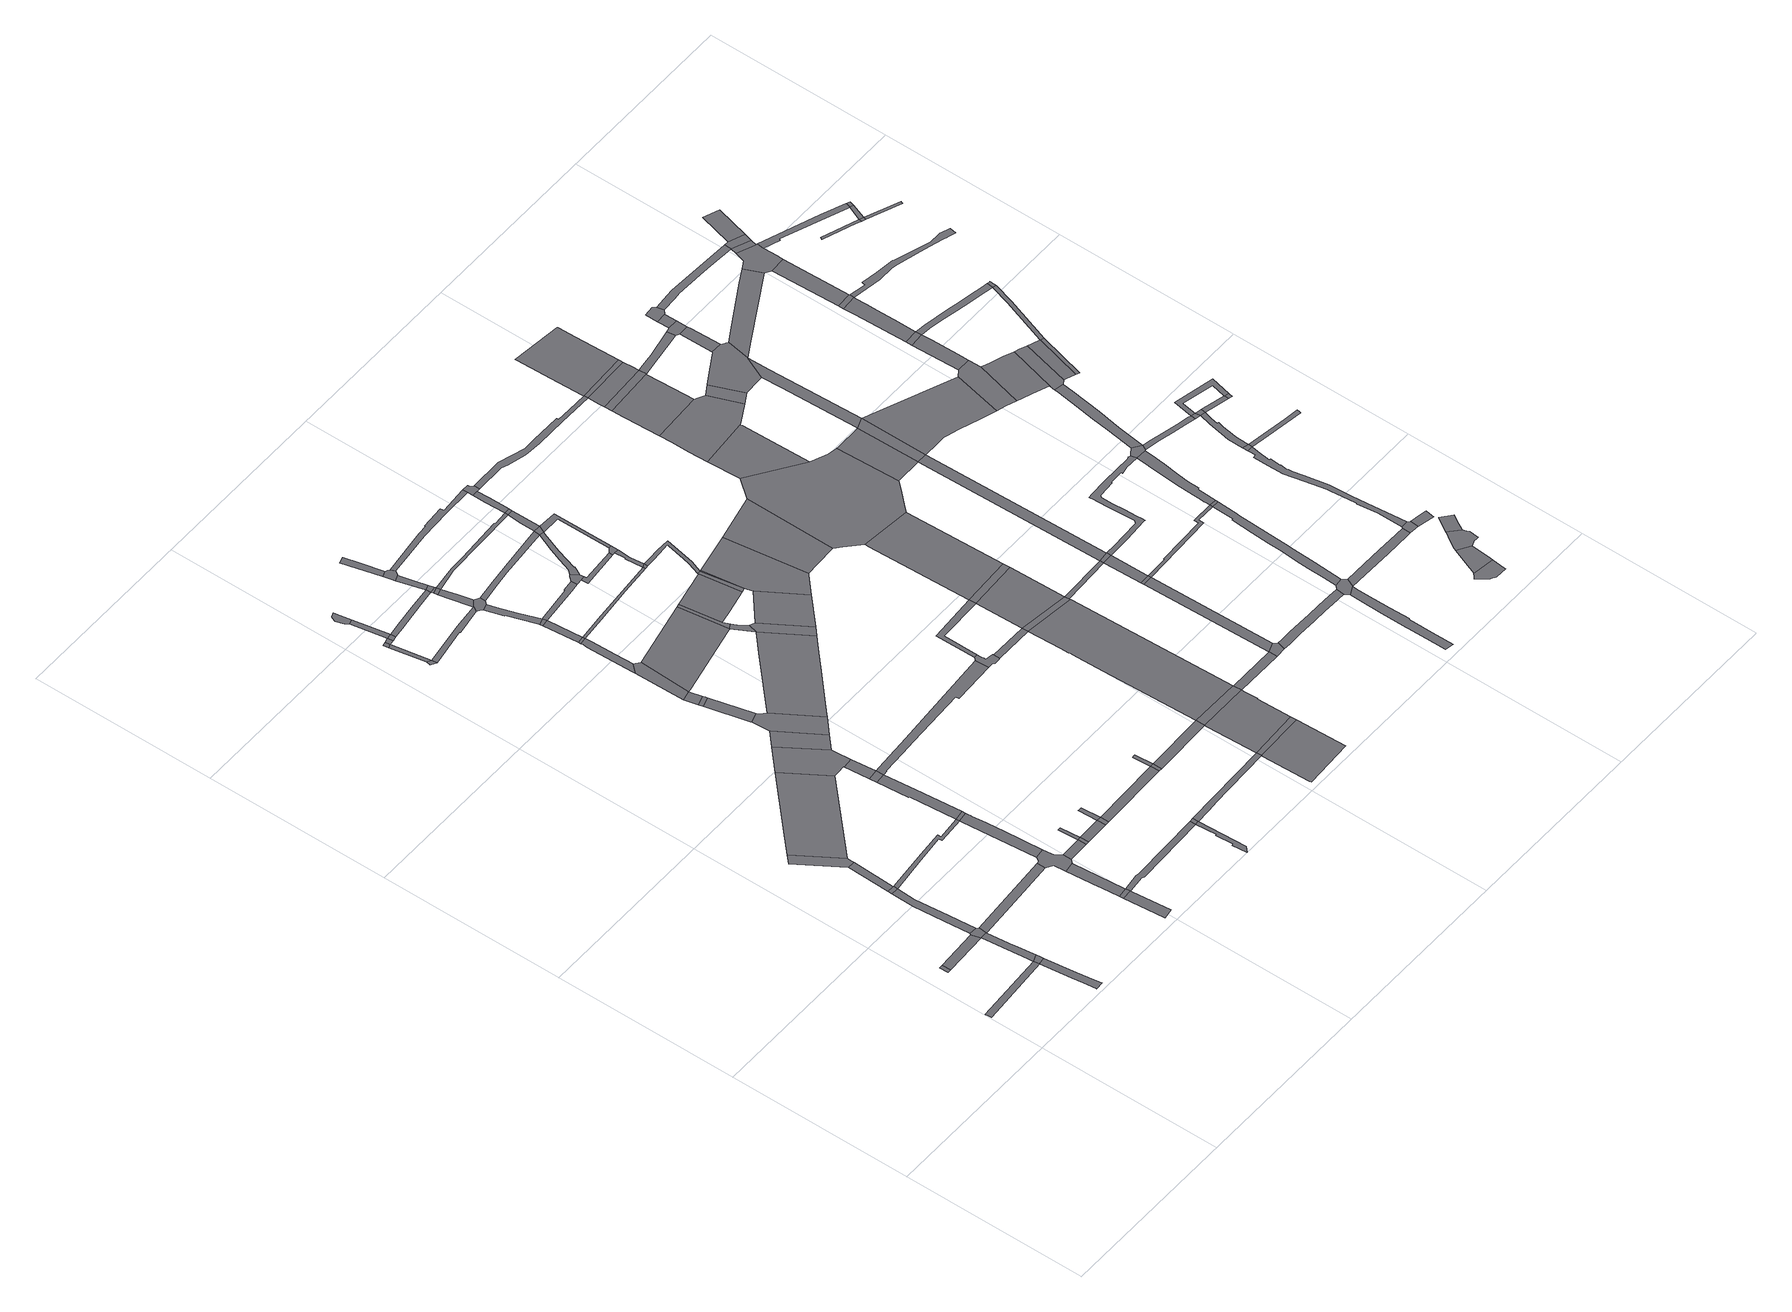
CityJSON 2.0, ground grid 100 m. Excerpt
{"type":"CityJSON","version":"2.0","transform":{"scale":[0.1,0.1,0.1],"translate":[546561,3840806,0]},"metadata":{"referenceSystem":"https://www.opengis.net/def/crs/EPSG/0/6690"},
"CityObjects":{
"road1":{"type":"Road","attributes":{"RoadStructureAttribute.sectionType":"1"},"geometry":[{"type":"MultiSurface","lod":"1","boundaries":[[[0,1,2,3,4]]]}]},
"road2":{"type":"Road","geometry":[{"type":"MultiSurface","lod":"1","boundaries":[[[5,6,7,8]]]}]},
"road3":{"type":"Road","attributes":{"RoadStructureAttribute.sectionType":"1"},"geometry":[{"type":"MultiSurface","lod":"1","boundaries":[[[9,5,8,10]]]}]},
"road4":{"type":"Road","attributes":{"RoadStructureAttribute.sectionType":"1"},"geometry":[{"type":"MultiSurface","lod":"1","boundaries":[[[11,12,13,14,4,15,16,17,18,19]]]}]},
"road5":{"type":"Road","geometry":[{"type":"MultiSurface","lod":"1","boundaries":[[[20,21,22,23,0,4,14]]]}]},
"road6":{"type":"Road","attributes":{"RoadStructureAttribute.sectionType":"1"},"geometry":[{"type":"MultiSurface","lod":"1","boundaries":[[[10,24,25,26,27,0,23,28,29,30]]]}]},
"road7":{"type":"Road","geometry":[{"type":"MultiSurface","lod":"1","boundaries":[[[31,9,10,30,32,33]]]}]},
"road8":{"type":"Road","attributes":{"RoadStructureAttribute.sectionType":"1"},"geometry":[{"type":"MultiSurface","lod":"1","boundaries":[[[34,35,36,31,33,37,38,39]]]}]},
"road9":{"type":"Road","geometry":[{"type":"MultiSurface","lod":"1","boundaries":[[[40,34,39,41]]]}]},
"road10":{"type":"Road","attributes":{"RoadStructureAttribute.sectionType":"1"},"geometry":[{"type":"MultiSurface","lod":"1","boundaries":[[[42,40,41,43,44]]]}]},
"road11":{"type":"Road","geometry":[{"type":"MultiSurface","lod":"1","boundaries":[[[45,46,42,44,47,48]]]}]},
"road12":{"type":"Road","attributes":{"RoadStructureAttribute.sectionType":"1"},"geometry":[{"type":"MultiSurface","lod":"1","boundaries":[[[49,32,30,50,51,52]]]}]},
"road13":{"type":"Road","attributes":{"RoadStructureAttribute.sectionType":"1"},"geometry":[{"type":"MultiSurface","lod":"1","boundaries":[[[53,54,55,41,39,56,57,58,59,60]]]}]},
"road14":{"type":"Road","attributes":{"RoadStructureAttribute.sectionType":"1"},"geometry":[{"type":"MultiSurface","lod":"1","boundaries":[[[61,62,63,45,48,64]]]}]},
"road15":{"type":"Road","attributes":{"RoadStructureAttribute.sectionType":"1"},"geometry":[{"type":"MultiSurface","lod":"1","boundaries":[[[65,66,67,68,69,70]]]}]},
"road16":{"type":"Road","geometry":[{"type":"MultiSurface","lod":"1","boundaries":[[[71,72,67,66]]]}]},
"road17":{"type":"Road","attributes":{"RoadStructureAttribute.sectionType":"1"},"geometry":[{"type":"MultiSurface","lod":"1","boundaries":[[[73,74,75,76,77,78,72,71]]]}]},
"road18":{"type":"Road","geometry":[{"type":"MultiSurface","lod":"1","boundaries":[[[79,80,81,82,49,52,83,76,75,84,85]]]}]},
"road19":{"type":"Road","attributes":{"RoadStructureAttribute.sectionType":"1"},"geometry":[{"type":"MultiSurface","lod":"1","boundaries":[[[86,87,88,89,90,91,92,93,59,94,95,81,80]]]}]},
"road20":{"type":"Road","attributes":{"RoadStructureAttribute.sectionType":"1"},"geometry":[{"type":"MultiSurface","lod":"1","boundaries":[[[96,97,85,84,98]]]}]},
"road21":{"type":"Road","geometry":[{"type":"MultiSurface","lod":"1","boundaries":[[[99,60,59,93]]]}]},
"road22":{"type":"Road","geometry":[{"type":"MultiSurface","lod":"1","boundaries":[[[100,101,102,103]]]}]},
"road23":{"type":"Road","attributes":{"RoadStructureAttribute.sectionType":"1"},"geometry":[{"type":"MultiSurface","lod":"1","boundaries":[[[104,105,100,103]]]}]},
"road24":{"type":"Road","attributes":{"RoadStructureAttribute.sectionType":"1"},"geometry":[{"type":"MultiSurface","lod":"1","boundaries":[[[106,107,108,109,110,111,60,99]]]}]},
"road25":{"type":"Road","geometry":[{"type":"MultiSurface","lod":"1","boundaries":[[[112,113,105,104]]]}]},
"road26":{"type":"Road","geometry":[{"type":"MultiSurface","lod":"1","boundaries":[[[114,96,98,115]]]}]},
"road27":{"type":"Road","geometry":[{"type":"MultiSurface","lod":"1","boundaries":[[[116,61,64,117,118,119,120,121,122]]]}]},
"road28":{"type":"Road","attributes":{"RoadStructureAttribute.sectionType":"1"},"geometry":[{"type":"MultiSurface","lod":"1","boundaries":[[[123,124,112,104,125,126]]]}]},
"road29":{"type":"Road","geometry":[{"type":"MultiSurface","lod":"1","boundaries":[[[127,128,129,96,114]]]}]},
"road30":{"type":"Road","geometry":[{"type":"MultiSurface","lod":"1","boundaries":[[[130,131,108,107]]]}]},
"road31":{"type":"Road","attributes":{"RoadStructureAttribute.sectionType":"1"},"geometry":[{"type":"MultiSurface","lod":"1","boundaries":[[[132,133,134,71,66,135,136,137]]]}]},
"road32":{"type":"Road","geometry":[{"type":"MultiSurface","lod":"1","boundaries":[[[138,123,126,139]]]}]},
"road33":{"type":"Road","attributes":{"RoadStructureAttribute.sectionType":"1"},"geometry":[{"type":"MultiSurface","lod":"1","boundaries":[[[120,119,131,130]]]}]},
"road34":{"type":"Road","attributes":{"RoadStructureAttribute.sectionType":"1"},"geometry":[{"type":"MultiSurface","lod":"1","boundaries":[[[140,141,123,138]]]}]},
"road35":{"type":"Road","geometry":[{"type":"MultiSurface","lod":"1","boundaries":[[[142,143,144,145,146,147,148,149,150,141,140]]]}]},
"road36":{"type":"Road","attributes":{"RoadStructureAttribute.sectionType":"1"},"geometry":[{"type":"MultiSurface","lod":"1","boundaries":[[[151,152,114,115,153]]]}]},
"road37":{"type":"Road","attributes":{"RoadStructureAttribute.sectionType":"1"},"geometry":[{"type":"MultiSurface","lod":"1","boundaries":[[[154,116,122,155]]]}]},
"road38":{"type":"Road","geometry":[{"type":"MultiSurface","lod":"1","boundaries":[[[156,151,153,157]]]}]},
"road39":{"type":"Road","attributes":{"RoadStructureAttribute.sectionType":"1"},"geometry":[{"type":"MultiSurface","lod":"1","boundaries":[[[158,159,160,103,102,161,162,163]]]}]},
"road40":{"type":"Road","geometry":[{"type":"MultiSurface","lod":"1","boundaries":[[[164,165,166,167,151,156]]]}]},
"road41":{"type":"Road","attributes":{"RoadStructureAttribute.sectionType":"1"},"geometry":[{"type":"MultiSurface","lod":"1","boundaries":[[[168,169,170,171,172,173]]]}]},
"road42":{"type":"Road","geometry":[{"type":"MultiSurface","lod":"1","boundaries":[[[174,175,176,169,168]]]}]},
"road43":{"type":"Road","attributes":{"RoadStructureAttribute.sectionType":"1"},"geometry":[{"type":"MultiSurface","lod":"1","boundaries":[[[177,178,176,175]]]}]},
"road44":{"type":"Road","attributes":{"RoadStructureAttribute.sectionType":"1"},"geometry":[{"type":"MultiSurface","lod":"1","boundaries":[[[179,180,181,138,139,182,183,184]]]}]},
"road45":{"type":"Road","geometry":[{"type":"MultiSurface","lod":"1","boundaries":[[[185,186,173,172,187,154,155,188,189]]]}]},
"road46":{"type":"Road","geometry":[{"type":"MultiSurface","lod":"1","boundaries":[[[190,191,178,177,192]]]}]},
"road47":{"type":"Road","attributes":{"RoadStructureAttribute.sectionType":"1"},"geometry":[{"type":"MultiSurface","lod":"1","boundaries":[[[193,137,194,195,196,197,198,199]]]}]},
"road48":{"type":"Road","attributes":{"RoadStructureAttribute.sectionType":"1"},"geometry":[{"type":"MultiSurface","lod":"1","boundaries":[[[200,201,202,203,204,205,206,191,190]]]}]},
"road49":{"type":"Road","geometry":[{"type":"MultiSurface","lod":"1","boundaries":[[[207,132,137,193]]]}]},
"road50":{"type":"Road","geometry":[{"type":"MultiSurface","lod":"1","boundaries":[[[208,209,203,202]]]}]},
"road51":{"type":"Road","attributes":{"RoadStructureAttribute.sectionType":"1"},"geometry":[{"type":"MultiSurface","lod":"1","boundaries":[[[210,211,156,157,212]]]}]},
"road52":{"type":"Road","attributes":{"RoadStructureAttribute.sectionType":"1"},"geometry":[{"type":"MultiSurface","lod":"1","boundaries":[[[213,214,209,208]]]}]},
"road53":{"type":"Road","geometry":[{"type":"MultiSurface","lod":"1","boundaries":[[[215,158,163,216,217,218,219,220,221]]]}]},
"road54":{"type":"Road","attributes":{"RoadStructureAttribute.sectionType":"1"},"geometry":[{"type":"MultiSurface","lod":"1","boundaries":[[[222,223,219,218,224,225,226,227,228]]]}]},
"road55":{"type":"Road","attributes":{"RoadStructureAttribute.sectionType":"1"},"geometry":[{"type":"MultiSurface","lod":"1","boundaries":[[[229,230,231,232,233,158,215]]]}]},
"road56":{"type":"Road","geometry":[{"type":"MultiSurface","lod":"1","boundaries":[[[228,227,214,213]]]}]},
"road57":{"type":"Road","attributes":{"RoadStructureAttribute.sectionType":"1"},"geometry":[{"type":"MultiSurface","lod":"1","boundaries":[[[234,184,235,236]]]}]},
"road58":{"type":"Road","geometry":[{"type":"MultiSurface","lod":"1","boundaries":[[[236,235,231,230]]]}]},
"road59":{"type":"Road","attributes":{"RoadStructureAttribute.sectionType":"1"},"geometry":[{"type":"MultiSurface","lod":"1","boundaries":[[[237,179,184,234]]]}]},
"road60":{"type":"Road","attributes":{"RoadStructureAttribute.sectionType":"1"},"geometry":[{"type":"MultiSurface","lod":"1","boundaries":[[[238,239,240,179,237]]]}]},
"road61":{"type":"Road","attributes":{"RoadStructureAttribute.sectionType":"1"},"geometry":[{"type":"MultiSurface","lod":"1","boundaries":[[[241,242,243,244,245]]]}]},
"road62":{"type":"Road","geometry":[{"type":"MultiSurface","lod":"1","boundaries":[[[246,247,245,244,248,249,240,239,250,251]]]}]},
"road63":{"type":"Road","attributes":{"RoadStructureAttribute.sectionType":"1"},"geometry":[{"type":"MultiSurface","lod":"1","boundaries":[[[252,253,254,255,256,257,258,130,107,259,260,261,262,263,264,265,266]]]}]},
"road64":{"type":"Road","attributes":{"RoadStructureAttribute.sectionType":"1"},"geometry":[{"type":"MultiSurface","lod":"1","boundaries":[[[267,192,177,268,269,270]]]}]},
"road65":{"type":"Road","attributes":{"RoadStructureAttribute.sectionType":"1"},"geometry":[{"type":"MultiSurface","lod":"1","boundaries":[[[271,272,189,188,273,274,275,276,277]]]}]},
"road66":{"type":"Road","attributes":{"RoadStructureAttribute.sectionType":"1"},"geometry":[{"type":"MultiSurface","lod":"1","boundaries":[[[278,279,280,228,213,281,282]]]}]},
"road67":{"type":"Road","geometry":[{"type":"MultiSurface","lod":"1","boundaries":[[[283,210,212,284]]]}]},
"road68":{"type":"Road","attributes":{"RoadStructureAttribute.sectionType":"1"},"geometry":[{"type":"MultiSurface","lod":"1","boundaries":[[[285,207,193,286,287,288,289]]]}]},
"road69":{"type":"Road","geometry":[{"type":"MultiSurface","lod":"1","boundaries":[[[290,291,292,210,283]]]}]},
"road70":{"type":"Road","attributes":{"RoadStructureAttribute.sectionType":"1"},"geometry":[{"type":"MultiSurface","lod":"1","boundaries":[[[293,294,208,202,295,296,297]]]}]},
"road71":{"type":"Road","attributes":{"RoadStructureAttribute.sectionType":"1"},"geometry":[{"type":"MultiSurface","lod":"1","boundaries":[[[298,299,300,221,220,301,302,303]]]}]},
"road72":{"type":"Road","attributes":{"RoadStructureAttribute.sectionType":"1"},"geometry":[{"type":"MultiSurface","lod":"1","boundaries":[[[304,305,306,270,271,307]]]}]},
"road73":{"type":"Road","attributes":{"RoadStructureAttribute.sectionType":"1"},"geometry":[{"type":"MultiSurface","lod":"1","boundaries":[[[308,309,310,311,312,236,230,313,314]]]}]},
"road74":{"type":"Road","geometry":[{"type":"MultiSurface","lod":"1","boundaries":[[[315,267,270,306,316]]]}]},
"road75":{"type":"Road","geometry":[{"type":"MultiSurface","lod":"1","boundaries":[[[317,318,278,282,319,320,321]]]}]},
"road76":{"type":"Road","attributes":{"RoadStructureAttribute.sectionType":"1"},"geometry":[{"type":"MultiSurface","lod":"1","boundaries":[[[322,283,284,323]]]}]},
"road77":{"type":"Road","attributes":{"RoadStructureAttribute.sectionType":"1"},"geometry":[{"type":"MultiSurface","lod":"1","boundaries":[[[324,325,326,327,328,329,251,250,330,331,332,333,334]]]}]},
"road78":{"type":"Road","geometry":[{"type":"MultiSurface","lod":"1","boundaries":[[[335,307,271,277,336,337]]]}]},
"road79":{"type":"Road","geometry":[{"type":"MultiSurface","lod":"1","boundaries":[[[338,320,319,339,340,341]]]}]},
"road80":{"type":"Road","attributes":{"RoadStructureAttribute.sectionType":"1"},"geometry":[{"type":"MultiSurface","lod":"1","boundaries":[[[303,342,343,344,345,317,321,346,347,348,349,350,351]]]}]},
"road81":{"type":"Road","attributes":{"RoadStructureAttribute.sectionType":"1"},"geometry":[{"type":"MultiSurface","lod":"1","boundaries":[[[352,315,316,353,354]]]}]},
"road82":{"type":"Road","attributes":{"RoadStructureAttribute.sectionType":"1"},"geometry":[{"type":"MultiSurface","lod":"1","boundaries":[[[355,337,336,356]]]}]},
"road83":{"type":"Road","geometry":[{"type":"MultiSurface","lod":"1","boundaries":[[[357,293,297,358]]]}]},
"road84":{"type":"Road","attributes":{"function":"3","RoadStructureAttribute.sectionType":"1"},"geometry":[{"type":"MultiSurface","lod":"1","boundaries":[[[359,289,360,361,362,363,364]]]}]},
"road85":{"type":"Road","attributes":{"RoadStructureAttribute.sectionType":"1"},"geometry":[{"type":"MultiSurface","lod":"1","boundaries":[[[365,366,367,293,357,368,369]]]}]},
"road86":{"type":"Road","geometry":[{"type":"MultiSurface","lod":"1","boundaries":[[[370,371,372,373,374,375,376,377,378,252,266,379,380,381,382,383]]]}]},
"road87":{"type":"Road","geometry":[{"type":"MultiSurface","lod":"1","boundaries":[[[298,303,351,384]]]}]},
"road88":{"type":"Road","geometry":[{"type":"MultiSurface","lod":"1","boundaries":[[[385,386,387,341,340,365,369]]]}]},
"road89":{"type":"Road","attributes":{"RoadStructureAttribute.sectionType":"1"},"geometry":[{"type":"MultiSurface","lod":"1","boundaries":[[[388,352,354,389,390]]]}]},
"road90":{"type":"Road","geometry":[{"type":"MultiSurface","lod":"1","boundaries":[[[391,390,389]]]}]},
"road91":{"type":"Road","attributes":{"RoadStructureAttribute.sectionType":"1"},"geometry":[{"type":"MultiSurface","lod":"1","boundaries":[[[392,384,351,393,387,386]]]}]},
"road92":{"type":"Road","geometry":[{"type":"MultiSurface","lod":"1","boundaries":[[[394,285,289,359]]]}]},
"road93":{"type":"Road","attributes":{"RoadStructureAttribute.sectionType":"1"},"geometry":[{"type":"MultiSurface","lod":"1","boundaries":[[[314,395,396,298,384,397,398]]]}]},
"road94":{"type":"Road","attributes":{"RoadStructureAttribute.sectionType":"1"},"geometry":[{"type":"MultiSurface","lod":"1","boundaries":[[[399,400,401,402,403,357,358,404,405,406,407,408,409,388,390]]]}]},
"road95":{"type":"Road","geometry":[{"type":"MultiSurface","lod":"1","boundaries":[[[308,314,398,410]]]}]},
"road96":{"type":"Road","attributes":{"function":"3","RoadStructureAttribute.sectionType":"1"},"geometry":[{"type":"MultiSurface","lod":"1","boundaries":[[[323,411,285,394,412,413,414,415]]]}]},
"road97":{"type":"Road","attributes":{"RoadStructureAttribute.sectionType":"1"},"geometry":[{"type":"MultiSurface","lod":"1","boundaries":[[[416,417,418,419,420,308,410]]]}]},
"road98":{"type":"Road","geometry":[{"type":"MultiSurface","lod":"1","boundaries":[[[322,323,415,421]]]}]},
"road99":{"type":"Road","geometry":[{"type":"MultiSurface","lod":"1","boundaries":[[[422,391,389,355,356,423,424]]]}]},
"road100":{"type":"Road","attributes":{"RoadStructureAttribute.sectionType":"1"},"geometry":[{"type":"MultiSurface","lod":"1","boundaries":[[[383,382,425,426]]]}]},
"road101":{"type":"Road","geometry":[{"type":"MultiSurface","lod":"1","boundaries":[[[334,333,419,418,427,428,429,430]]]}]},
"road102":{"type":"Road","attributes":{"RoadStructureAttribute.sectionType":"1"},"geometry":[{"type":"MultiSurface","lod":"1","boundaries":[[[431,432,377,376,433,434,435]]]}]},
"road103":{"type":"Road","attributes":{"function":"3","RoadStructureAttribute.sectionType":"1"},"geometry":[{"type":"MultiSurface","lod":"1","boundaries":[[[425,436,437,438,439,440,441,322,421,442]]]}]},
"road104":{"type":"Road","attributes":{"RoadStructureAttribute.sectionType":"1"},"geometry":[{"type":"MultiSurface","lod":"1","boundaries":[[[443,422,424,444,445]]]}]},
"road105":{"type":"Road","geometry":[{"type":"MultiSurface","lod":"1","boundaries":[[[426,425,442,446,447]]]}]},
"road106":{"type":"Road","attributes":{"RoadStructureAttribute.sectionType":"1"},"geometry":[{"type":"MultiSurface","lod":"1","boundaries":[[[448,421,415,449,450]]]}]},
"road107":{"type":"Road","attributes":{"function":"3","RoadStructureAttribute.sectionType":"1"},"geometry":[{"type":"MultiSurface","lod":"1","boundaries":[[[451,435,452,426,447]]]}]},
"road108":{"type":"Road","geometry":[{"type":"MultiSurface","lod":"1","boundaries":[[[453,431,435,451]]]}]},
"road109":{"type":"Road","attributes":{"RoadStructureAttribute.sectionType":"1"},"geometry":[{"type":"MultiSurface","lod":"1","boundaries":[[[454,455,456,457,458,459,428,427,460,461,462,463,464,465,466]]]}]},
"road110":{"type":"Road","attributes":{"function":"3","RoadStructureAttribute.sectionType":"1"},"geometry":[{"type":"MultiSurface","lod":"1","boundaries":[[[467,468,431,453,469]]]}]},
"road111":{"type":"Road","geometry":[{"type":"MultiSurface","lod":"1","boundaries":[[[470,450,449,471,472]]]}]},
"road112":{"type":"Road","attributes":{"RoadStructureAttribute.sectionType":"1"},"geometry":[{"type":"MultiSurface","lod":"1","boundaries":[[[473,447,446,474]]]}]},
"road113":{"type":"Road","attributes":{"RoadStructureAttribute.sectionType":"1"},"geometry":[{"type":"MultiSurface","lod":"1","boundaries":[[[475,476,450,470]]]}]},
"road114":{"type":"Road","geometry":[{"type":"MultiSurface","lod":"1","boundaries":[[[477,443,445,478,467,469,479,480,481,482,483,484]]]}]},
"road115":{"type":"Road","geometry":[{"type":"MultiSurface","lod":"1","boundaries":[[[485,486,476,475]]]}]},
"road116":{"type":"Road","attributes":{"RoadStructureAttribute.sectionType":"1"},"geometry":[{"type":"MultiSurface","lod":"1","boundaries":[[[487,488,474,489,486,485]]]}]},
"road117":{"type":"Road","attributes":{"RoadStructureAttribute.sectionType":"1"},"geometry":[{"type":"MultiSurface","lod":"1","boundaries":[[[490,491,492,493,494,495,472,471,496,497,498,499,500,501,502]]]}]},
"road118":{"type":"Road","attributes":{"function":"3","RoadStructureAttribute.sectionType":"1"},"geometry":[{"type":"MultiSurface","lod":"1","boundaries":[[[503,504,505,506,477,484]]]}]},
"road119":{"type":"Road","geometry":[{"type":"MultiSurface","lod":"1","boundaries":[[[507,473,474,488]]]}]},
"road120":{"type":"Road","geometry":[{"type":"MultiSurface","lod":"1","boundaries":[[[508,509,510,511,512,506,505,513,514,515]]]}]},
"road121":{"type":"Road","attributes":{"RoadStructureAttribute.sectionType":"1"},"geometry":[{"type":"MultiSurface","lod":"1","boundaries":[[[516,517,518,519,520,521,522,523,524,525,526,527,528,529,530,531,532]]]}]},
"road122":{"type":"Road","attributes":{"RoadStructureAttribute.sectionType":"1"},"geometry":[{"type":"MultiSurface","lod":"1","boundaries":[[[533,473,507,534,535]]]}]},
"road123":{"type":"Road","attributes":{"function":"3","RoadStructureAttribute.sectionType":"1"},"geometry":[{"type":"MultiSurface","lod":"1","boundaries":[[[536,537,538,539,540,541,510,509]]]}]},
"road124":{"type":"Road","geometry":[{"type":"MultiSurface","lod":"1","boundaries":[[[542,543,538,537,544]]]}]},
"road125":{"type":"Road","attributes":{"function":"3","RoadStructureAttribute.sectionType":"1"},"geometry":[{"type":"MultiSurface","lod":"1","boundaries":[[[545,546,465,547,548,543,542]]]}]},
"road126":{"type":"Road","geometry":[{"type":"MultiSurface","lod":"1","boundaries":[[[549,466,465,546]]]}]},
"road127":{"type":"Road","attributes":{"RoadStructureAttribute.sectionType":"1"},"geometry":[{"type":"MultiSurface","lod":"1","boundaries":[[[550,482,481,533,551]]]}]},
"road128":{"type":"Road","geometry":[{"type":"MultiSurface","lod":"1","boundaries":[[[552,553,554,555,485,475,556,557,558,559]]]}]},
"road129":{"type":"Road","geometry":[{"type":"MultiSurface","lod":"1","boundaries":[[[560,561,502,501,524,523,562]]]}]},
"road130":{"type":"Road","attributes":{"function":"3","RoadStructureAttribute.sectionType":"1"},"geometry":[{"type":"MultiSurface","lod":"1","boundaries":[[[563,564,565,566,466,549,567,568,569]]]}]},
"road131":{"type":"Road","attributes":{"RoadStructureAttribute.sectionType":"1"},"geometry":[{"type":"MultiSurface","lod":"1","boundaries":[[[570,515,514,571]]]}]},
"road132":{"type":"Road","geometry":[{"type":"MultiSurface","lod":"1","boundaries":[[[572,551,533,535]]]}]},
"road133":{"type":"Road","attributes":{"RoadStructureAttribute.sectionType":"1"},"geometry":[{"type":"MultiSurface","lod":"1","boundaries":[[[573,574,575,576,577,578,579,580,581,582,583,584,585,507,488,586,587,588,589,590,591,592,593,594,595,596,597,598,599,600,601,602]]]}]},
"road134":{"type":"Road","attributes":{"RoadStructureAttribute.sectionType":"1"},"geometry":[{"type":"MultiSurface","lod":"1","boundaries":[[[558,603,604,605,606,607,608,609,610,611,561,560,612,613,614,615,616,617,618,619,620]]]}]},
"road135":{"type":"Road","attributes":{"RoadStructureAttribute.sectionType":"1"},"geometry":[{"type":"MultiSurface","lod":"1","boundaries":[[[621,622,623,624,542,544,625,626]]]}]},
"road136":{"type":"Road","attributes":{"RoadStructureAttribute.sectionType":"1"},"geometry":[{"type":"MultiSurface","lod":"1","boundaries":[[[627,628,629,562,523,630,631,632,633,634,635]]]}]},
"road137":{"type":"Road","attributes":{"RoadStructureAttribute.sectionType":"1"},"geometry":[{"type":"MultiSurface","lod":"1","boundaries":[[[636,637,638,639,640,641,642,551,572]]]}]},
"road138":{"type":"Road","geometry":[{"type":"MultiSurface","lod":"1","boundaries":[[[643,644,645,646,570,571,647,639,638,648,649,650,651]]]}]},
"road139":{"type":"Road","geometry":[{"type":"MultiSurface","lod":"1","boundaries":[[[559,558,620,652]]]}]},
"road140":{"type":"Road","geometry":[{"type":"MultiSurface","lod":"1","boundaries":[[[653,654,655,656,657,658,659,660,661,662,663,664]]]}]},
"road141":{"type":"Road","attributes":{"RoadStructureAttribute.sectionType":"1"},"geometry":[{"type":"MultiSurface","lod":"1","boundaries":[[[665,572,535,666,667,668,669,670,671,672,673,674]]]}]},
"road142":{"type":"Road","attributes":{"RoadStructureAttribute.sectionType":"1"},"geometry":[{"type":"MultiSurface","lod":"1","boundaries":[[[601,675,676,677,678,679,680,681,682,559,652,683,684,685,686,687,688,689,690]]]}]},
"road143":{"type":"Road","attributes":{"RoadStructureAttribute.sectionType":"1"},"geometry":[{"type":"MultiSurface","lod":"1","boundaries":[[[691,692,693,694,643,651]]]}]},
"road144":{"type":"Road","attributes":{"RoadStructureAttribute.sectionType":"1"},"geometry":[{"type":"MultiSurface","lod":"1","boundaries":[[[695,696,653,664,697,698]]]}]},
"road145":{"type":"Road","geometry":[{"type":"MultiSurface","lod":"1","boundaries":[[[699,700,621,626,693,692]]]}]},
"road146":{"type":"Road","attributes":{"RoadStructureAttribute.sectionType":"1"},"geometry":[{"type":"MultiSurface","lod":"1","boundaries":[[[701,702,700,699]]]}]},
"road147":{"type":"Road","geometry":[{"type":"MultiSurface","lod":"1","boundaries":[[[703,704,705,602,601,690,706,707]]]}]},
"road148":{"type":"Road","geometry":[{"type":"MultiSurface","lod":"1","boundaries":[[[708,709,702,701,710,711]]]}]},
"road149":{"type":"Road","geometry":[{"type":"MultiSurface","lod":"1","boundaries":[[[712,713,714,715,635,634,716,717,718]]]}]},
"road150":{"type":"Road","geometry":[{"type":"MultiSurface","lod":"1","boundaries":[[[719,720,721,722,723,695,698,724,725,726,727,728,729,730]]]}]},
"road151":{"type":"Road","attributes":{"RoadStructureAttribute.sectionType":"1"},"geometry":[{"type":"MultiSurface","lod":"1","boundaries":[[[731,718,717,732,733]]]}]},
"road152":{"type":"Road","attributes":{"RoadStructureAttribute.sectionType":"1"},"geometry":[{"type":"MultiSurface","lod":"1","boundaries":[[[734,719,730,735,736]]]}]},
"road153":{"type":"Road","attributes":{"RoadStructureAttribute.sectionType":"1"},"geometry":[{"type":"MultiSurface","lod":"1","boundaries":[[[737,738,739,740,741,742,743,744,745,746,747,748,749,750,751,752,753,754,755,756,757,758,759,760,761,762,763,764,765,714,713]]]}]},
"road154":{"type":"Road","geometry":[{"type":"MultiSurface","lod":"1","boundaries":[[[766,674,673,767,768,769,770]]]}]},
"road155":{"type":"Road","attributes":{"RoadStructureAttribute.sectionType":"1"},"geometry":[{"type":"MultiSurface","lod":"1","boundaries":[[[771,772,773,774,775,703,707,776,777,778,779]]]}]},
"road156":{"type":"Road","attributes":{"RoadStructureAttribute.sectionType":"1"},"geometry":[{"type":"MultiSurface","lod":"1","boundaries":[[[780,781,782,783,707,706,784,785,786,787,788,789]]]}]},
"road157":{"type":"Road","attributes":{"RoadStructureAttribute.sectionType":"1"},"geometry":[{"type":"MultiSurface","lod":"1","boundaries":[[[790,791,792,648,638,793,794]]]}]},
"road158":{"type":"Road","geometry":[{"type":"MultiSurface","lod":"1","boundaries":[[[795,754,753,796]]]}]},
"road159":{"type":"Road","attributes":{"RoadStructureAttribute.sectionType":"1"},"geometry":[{"type":"MultiSurface","lod":"1","boundaries":[[[797,798,769,768,799,800,801,802,803]]]}]},
"road160":{"type":"Road","attributes":{"RoadStructureAttribute.sectionType":"1"},"geometry":[{"type":"MultiSurface","lod":"1","boundaries":[[[804,805,806,807,766,770]]]}]},
"road161":{"type":"Road","attributes":{"RoadStructureAttribute.sectionType":"1"},"geometry":[{"type":"MultiSurface","lod":"1","boundaries":[[[808,809,810,811,795,796,812,813,814,815,816,817,818,819,820]]]}]},
"road162":{"type":"Road","attributes":{"RoadStructureAttribute.sectionType":"1"},"geometry":[{"type":"MultiSurface","lod":"1","boundaries":[[[821,822,711,710,823,824,825,826,827,828]]]}]},
"road163":{"type":"Road","geometry":[{"type":"MultiSurface","lod":"1","boundaries":[[[829,830,807,806]]]}]},
"road164":{"type":"Road","geometry":[{"type":"MultiSurface","lod":"1","boundaries":[[[789,788,808,831]]]}]},
"road165":{"type":"Road","geometry":[{"type":"MultiSurface","lod":"1","boundaries":[[[832,803,802,771,779,833,834]]]}]},
"road166":{"type":"Road","geometry":[{"type":"MultiSurface","lod":"1","boundaries":[[[831,808,820,835]]]}]},
"road167":{"type":"Road","attributes":{"RoadStructureAttribute.sectionType":"1"},"geometry":[{"type":"MultiSurface","lod":"1","boundaries":[[[836,837,838,839,840,841,842,830,829]]]}]},
"road168":{"type":"Road","geometry":[{"type":"MultiSurface","lod":"1","boundaries":[[[843,844,845,846,847,848,796,753]]]}]},
"road169":{"type":"Road","geometry":[{"type":"MultiSurface","lod":"1","boundaries":[[[849,850,841,840,851]]]}]},
"road170":{"type":"Road","attributes":{"RoadStructureAttribute.sectionType":"1"},"geometry":[{"type":"MultiSurface","lod":"1","boundaries":[[[834,833,852,853,854]]]}]},
"road171":{"type":"Road","attributes":{"RoadStructureAttribute.sectionType":"1"},"geometry":[{"type":"MultiSurface","lod":"1","boundaries":[[[855,856,835,820,857,858,859]]]}]},
"road172":{"type":"Road","attributes":{"RoadStructureAttribute.sectionType":"1"},"geometry":[{"type":"MultiSurface","lod":"1","boundaries":[[[860,861,789,831,862,863,859,864]]]}]},
"road173":{"type":"Road","geometry":[{"type":"MultiSurface","lod":"1","boundaries":[[[854,853,865,866]]]}]},
"road174":{"type":"Road","attributes":{"RoadStructureAttribute.sectionType":"1"},"geometry":[{"type":"MultiSurface","lod":"1","boundaries":[[[867,868,850,849]]]}]},
"road175":{"type":"Road","geometry":[{"type":"MultiSurface","lod":"1","boundaries":[[[859,858,869,864]]]}]},
"road176":{"type":"Road","geometry":[{"type":"MultiSurface","lod":"1","boundaries":[[[870,871,790,794,868,867,872,873,874,875,876]]]}]},
"road177":{"type":"Road","attributes":{"RoadStructureAttribute.sectionType":"1"},"geometry":[{"type":"MultiSurface","lod":"1","boundaries":[[[877,878,879,880,881,882,883,829,806,884,885,886,887,888,889,890,891,892]]]}]},
"road178":{"type":"Road","attributes":{"RoadStructureAttribute.sectionType":"1"},"geometry":[{"type":"MultiSurface","lod":"1","boundaries":[[[827,870,876,893]]]}]},
"road179":{"type":"Road","geometry":[{"type":"MultiSurface","lod":"1","boundaries":[[[828,827,893,894,895]]]}]},
"road180":{"type":"Road","attributes":{"RoadStructureAttribute.sectionType":"1"},"geometry":[{"type":"MultiSurface","lod":"1","boundaries":[[[891,896,854,866,897,898]]]}]},
"road181":{"type":"Road","attributes":{"RoadStructureAttribute.sectionType":"1"},"geometry":[{"type":"MultiSurface","lod":"1","boundaries":[[[899,895,894,900]]]}]},
"road182":{"type":"Road","attributes":{"RoadStructureAttribute.sectionType":"1"},"geometry":[{"type":"MultiSurface","lod":"1","boundaries":[[[901,902,903,904,905,906,907,908,909,910,851,840,911,912,913,914,915,916,917,918,919,920]]]}]},
"road183":{"type":"Road","geometry":[{"type":"MultiSurface","lod":"1","boundaries":[[[921,922,892,891,898]]]}]},
"road184":{"type":"Road","attributes":{"RoadStructureAttribute.sectionType":"1"},"geometry":[{"type":"MultiSurface","lod":"1","boundaries":[[[923,875,874,924,925,926,927,928]]]}]},
"road185":{"type":"Road","attributes":{"RoadStructureAttribute.sectionType":"1"},"geometry":[{"type":"MultiSurface","lod":"1","boundaries":[[[929,930,931,932,933,934,935]]]}]},
"road186":{"type":"Road","geometry":[{"type":"MultiSurface","lod":"1","boundaries":[[[935,934,936,937]]]}]},
"road187":{"type":"Road","attributes":{"RoadStructureAttribute.sectionType":"1"},"geometry":[{"type":"MultiSurface","lod":"1","boundaries":[[[927,935,937,938]]]}]},
"road188":{"type":"Road","geometry":[{"type":"MultiSurface","lod":"1","boundaries":[[[928,927,938,939]]]}]},
"road189":{"type":"Road","geometry":[{"type":"MultiSurface","lod":"1","boundaries":[[[940,941,942,943,937,936]]]}]}
},
"vertices":[
[399,356,0],[9,332,0],[10,314,0],[12,297,0],[405,326,0],
[126,670,0],[108,669,0],[110,622,0],[127,623,0],
[353,682,0],[369,634,0],
[485,33,0],[473,102,0],[463,163,0],[443,332,0],[426,158,0],[434,96,0],[442,30,0],[442,28,0],[486,30,0],
[442,343,0],[440,353,0],[440,354,0],[438,372,0],
[370,632,0],[396,386,0],[396,380,0],[399,360,0],[423,488,0],[422,489,0],[406,634,0],
[359,689,0],[412,679,0],[400,688,0],
[335,1120,0],[331,996,0],[346,831,0],[386,835,0],[369,1019,0],[373,1118,0],
[335,1143,0],[374,1141,0],
[343,1374,0],[374,1145,0],[381,1374,0],
[233,1642,0],[193,1603,0],[382,1391,0],[383,1414,0],
[885,714,0],[408,634,0],[600,648,0],[887,669,0],
[748,1159,0],[748,1179,0],[611,1165,0],[558,1140,0],[731,1159,0],[733,1139,0],[876,1150,0],[875,1170,0],
[600,1995,0],[338,1743,0],[337,1742,0],[749,1769,0],
[1011,271,0],[1011,275,0],[956,270,0],[975,55,0],[976,48,0],[1031,58,0],
[1008,300,0],[954,293,0],
[1007,303,0],[1007,307,0],[982,587,0],[928,580,0],[944,402,0],[946,390,0],
[974,683,0],[968,745,0],[914,738,0],[900,715,0],[922,647,0],[1000,606,0],[998,652,0],
[949,966,0],[947,991,0],[941,1052,0],[935,1108,0],[933,1131,0],[933,1133,0],[932,1141,0],[930,1157,0],[876,1146,0],[877,1140,0],
[1113,655,0],[1102,655,0],[1114,609,0],
[929,1177,0],
[168,3662,0],[164,3637,0],[194,3620,0],[189,3648,0],
[151,3857,0],[132,3850,0],
[906,1429,0],[890,1598,0],[834,1591,0],[849,1422,0],[853,1421,0],[875,1172,0],
[147,3884,0],[128,3880,0],
[1131,656,0],[1132,610,0],
[715,2105,0],[775,1770,0],[819,1771,0],[819,1769,0],[874,1774,0],[866,1858,0],[864,1878,0],
[175,3890,0],[172,3890,0],[153,3858,0],[178,3861,0],
[1122,765,0],[1114,765,0],[1107,765,0],
[886,1639,0],[831,1632,0],
[1515,324,0],[1122,310,0],[1101,313,0],[1105,284,0],[1118,276,0],[1516,293,0],
[201,3893,0],[203,3865,0],
[164,4089,0],[139,4082,0],
[160,4109,0],[156,4128,0],[152,4148,0],[146,4182,0],[123,4172,0],[113,4151,0],[109,4142,0],[124,4099,0],[130,4093,0],
[1261,659,0],[1253,659,0],[1262,613,0],
[786,2172,0],[933,1943,0],
[1286,660,0],[1287,614,0],
[566,3701,0],[426,3685,0],[346,3674,0],[406,3657,0],[406,3650,0],[551,3674,0],
[1277,764,0],[1267,765,0],[1257,767,0],[1257,765,0],
[774,2519,0],[721,2500,0],[723,2492,0],[778,2273,0],[779,2270,0],[832,2286,0],
[771,2530,0],[768,2543,0],[714,2523,0],
[751,2608,0],[697,2596,0],
[515,3934,0],[391,3921,0],[287,3907,0],[260,3873,0],[428,3896,0],[518,3909,0],
[855,2260,0],[833,2280,0],[784,2193,0],[1014,2019,0],[866,2249,0],
[731,2913,0],[693,2868,0],[763,2890,0],
[1536,293,0],[1525,179,0],[1518,179,0],[1524,84,0],[1516,82,0],[1522,2,0],[1549,27,0],
[729,3013,0],[725,3149,0],[722,3180,0],[686,3175,0],[687,3165,0],[686,3140,0],[692,2885,0],
[1535,325,0],
[721,3194,0],[685,3189,0],
[1673,671,0],[1662,671,0],[1674,624,0],
[703,3385,0],[667,3380,0],
[599,3726,0],[571,3661,0],[575,3658,0],[578,3656,0],[614,3665,0],[628,3682,0],[628,3712,0],
[657,3524,0],[626,3616,0],[607,3554,0],[613,3555,0],[662,3405,0],[665,3398,0],[698,3410,0],
[580,3805,0],[560,3884,0],[526,3872,0],[539,3817,0],[563,3710,0],
[553,3912,0],[521,3896,0],[554,3907,0],
[545,3945,0],
[526,4019,0],[508,4091,0],[476,4079,0],
[462,4273,0],[442,4356,0],[407,4347,0],[460,4140,0],[491,4152,0],
[503,4145,0],[495,4150,0],[467,4112,0],[469,4105,0],[524,4115,0],[514,4138,0],
[1699,1697,0],[1697,1697,0],[1267,1666,0],[1129,1656,0],[1046,1650,0],[1039,1650,0],[913,1641,0],[915,1600,0],[915,1603,0],[916,1603,0],[1042,1610,0],[1135,1615,0],[1469,1633,0],[1470,1614,0],[1702,1625,0],
[1131,2970,0],[763,2611,0],[1149,2695,0],[1171,2700,0],
[1229,2593,0],[1134,2503,0],[1024,2028,0],[1058,2060,0],[1202,2195,0],[1320,2306,0],[1378,2361,0],
[960,3445,0],[900,3438,0],[900,3434,0],[913,3407,0],[962,3412,0],
[1690,672,0],[1691,624,0],
[2033,342,0],[1538,293,0],[1665,298,0],[1665,301,0],[2033,314,0],
[1684,771,0],[1676,771,0],[1667,770,0],
[1230,3241,0],[880,3210,0],[858,3194,0],[1063,3216,0],[1230,3228,0],
[1101,3767,0],[855,3739,0],[740,3726,0],[743,3698,0],[823,3709,0],[1098,3734,0],
[1232,2654,0],[1210,2689,0],[1197,2717,0],[1243,2642,0],
[1110,3942,0],[1032,3936,0],[1029,3941,0],[775,3926,0],[692,3925,0],[683,3908,0],[1108,3923,0],
[1149,2974,0],[1182,2751,0],
[990,3478,0],[981,3469,0],[996,3415,0],[1019,3419,0],[1016,3440,0],
[2021,681,0],[2022,633,0],
[953,4170,0],[948,4188,0],[823,4179,0],[823,4174,0],[771,4171,0],[701,4163,0],[650,4130,0],[772,4143,0],[945,4150,0],[1105,4152,0],[1103,4179,0],
[1258,2634,0],[1418,2398,0],[1270,2630,0],
[1021,3404,0],[999,3378,0],[1206,3397,0],[1205,3417,0],
[1058,3635,0],[1057,3636,0],[1033,3568,0],[1009,3498,0],[1032,3469,0],[1042,3488,0],[1037,3488,0],[1073,3606,0],[1118,3719,0],[1121,3729,0],
[1351,3017,0],[1256,2765,0],[1385,2794,0],
[1419,2758,0],[1563,2534,0],
[1247,3250,0],[1249,3229,0],
[2304,324,0],[2033,308,0],[2042,46,0],[2043,41,0],[2043,35,0],[2314,48,0],
[1221,3398,0],[1226,3341,0],[1221,3338,0],[1241,3327,0],[1244,3397,0],
[1776,1659,0],[1734,1667,0],[1735,1679,0],[1733,1680,0],[1733,1689,0],[1733,1699,0],[1732,1713,0],[1714,1713,0],[1705,1703,0],[1734,1626,0],[1741,1618,0],[1770,1618,0],[1777,1618,0],[1776,1654,0],
[1141,3766,0],
[1244,3421,0],[1244,3436,0],[1229,3436,0],
[1352,3022,0],[1408,2799,0],[1369,3021,0],
[1373,3022,0],
[1241,3761,0],[1226,3730,0],
[2303,356,0],
[1105,3844,0],[1102,3769,0],[1141,3776,0],[1141,3923,0],
[1391,3089,0],[1425,3252,0],[1353,3254,0],[1288,3251,0],[1283,3250,0],[1290,3232,0],[1339,3235,0],[1405,3238,0],[1403,3230,0],[1383,3128,0],[1375,3094,0],
[1141,3942,0],
[2022,618,0],[2296,544,0],[2300,544,0],[2296,615,0],[2296,633,0],
[1140,4058,0],[1138,4058,0],[1135,4122,0],[1105,4121,0],[1107,4052,0],
[2292,678,0],
[1595,3069,0],[1653,2619,0],[1660,2625,0],
[1989,1619,0],[1987,1652,0],
[1156,4123,0],[1155,4152,0],[1139,4168,0],[1139,4179,0],
[1977,1949,0],[1710,1931,0],[1731,1903,0],[1978,1911,0],[1978,1910,0],
[1995,1439,0],[1996,1393,0],[1997,1389,0],[1997,1369,0],[1998,1343,0],[2003,1198,0],[2260,1586,0],
[1850,3124,0],[1724,2628,0],[1848,2633,0],
[2259,1593,0],[2258,1618,0],
[2294,678,0],[2559,632,0],[2557,678,0],
[2248,1923,0],[1987,1655,0],
[2246,1962,0],
[1792,4099,0],[1712,4100,0],[1713,4111,0],[1543,4112,0],[1479,4113,0],[1335,4156,0],[1318,4126,0],[1351,4111,0],[1448,4085,0],[1543,4079,0],[1714,4078,0],[1898,4076,0],[1898,4097,0],
[1957,2531,0],[1957,2513,0],[2227,2505,0],
[2610,697,0],[2613,634,0],[2627,679,0],
[2532,1626,0],[2531,1605,0],
[2592,1382,0],[2538,1380,0],
[1930,3227,0],[1882,2601,0],[2242,2521,0],[2328,2615,0],[2360,2650,0],[2344,2995,0],[2296,3003,0],[2204,3040,0],
[2591,1397,0],[2537,1395,0],
[2591,1409,0],[2586,1607,0],[2532,1595,0],
[3001,672,0],[2920,674,0],[2850,674,0],[2783,677,0],[2711,678,0],[2655,679,0],[2655,633,0],[2731,633,0],[2835,631,0],[2912,630,0],[2968,628,0],[3043,627,0],[3049,671,0],
[2198,3218,0],[2192,3420,0],[2191,3428,0],[1921,3408,0],
[2586,1633,0],
[2199,3684,0],[2186,3690,0],[1913,3676,0],[1915,3612,0],[1916,3507,0],[2202,3434,0],[2304,3491,0],[2237,3664,0],
[3105,144,0],[3104,221,0],[3104,297,0],[3109,301,0],[3107,410,0],[3106,501,0],[3106,587,0],[3108,625,0],[3061,600,0],[3059,525,0],[3057,418,0],[3057,353,0],[3058,298,0],[3058,241,0],[3058,165,0],[3061,53,0],[3106,47,0],
[2504,2651,0],[2586,1640,0],[2561,2651,0],
[2182,3808,0],[2176,3956,0],[1903,3942,0],[1905,3878,0],[1906,3856,0],[1908,3811,0],
[2173,3996,0],[1901,3982,0],[2178,3956,0],
[2172,4038,0],[2170,4084,0],[1900,4010,0],[1901,3993,0],
[2169,4111,0],
[2356,2993,0],[2501,2994,0],
[2987,1441,0],[2988,1416,0],[2718,1406,0],[2720,1401,0],[3003,1399,0],[3002,1426,0],[3106,1427,0],[3107,1442,0],
[3110,691,0],[3066,687,0],[3128,669,0],
[1884,4483,0],[1884,4471,0],[1891,4284,0],[1897,4106,0],[2160,4351,0],[2157,4451,0],[2157,4452,0],
[2295,3698,0],[2365,3526,0],
[2559,3018,0],
[3114,1918,0],[3103,1911,0],[3021,1912,0],[2931,1910,0],[2830,1906,0],[2809,1905,0],[2811,1874,0],[2811,1866,0],[2815,1786,0],[2823,1654,0],[2811,1639,0],[2713,1635,0],[2645,1633,0],[2646,1609,0],[2710,1610,0],[2844,1618,0],[2853,1618,0],[2852,1637,0],[2850,1667,0],[2846,1733,0],[2842,1796,0],[2841,1860,0],[2851,1871,0],[2942,1875,0],[2942,1883,0],[3019,1884,0],[3018,1874,0],[3058,1883,0],[3133,1881,0],[3124,1911,0],
[3106,1423,0],[3103,1306,0],[3097,1306,0],[3090,1186,0],[3084,1087,0],[3081,1008,0],[3075,922,0],[3072,852,0],[3069,758,0],[3119,850,0],[3121,898,0],[3124,975,0],[3126,1027,0],[3130,1118,0],[3135,1227,0],[3138,1305,0],[3139,1312,0],[3144,1424,0],
[2439,4042,0],[2284,4013,0],[2244,4008,0],[2191,3999,0],[2198,3959,0],[2445,3997,0],
[3438,665,0],[3363,666,0],[3248,667,0],[3198,622,0],[3286,622,0],[3365,620,0],[3505,618,0],[3527,618,0],[3528,664,0],
[2543,3424,0],[2538,3535,0],[2538,3654,0],[2481,3532,0],[2485,3423,0],[2501,3001,0],[2501,2997,0],
[2469,3804,0],[2467,3802,0],[2451,3792,0],[2329,3719,0],[2453,3530,0],[2560,3780,0],[2550,3787,0],[2545,3790,0],[2526,3802,0],
[3145,1439,0],
[3509,239,0],[3506,237,0],[3495,228,0],[3482,217,0],[3528,160,0],[3531,158,0],[3545,149,0],[3548,147,0],[3554,144,0],[3617,141,0],[3618,155,0],[3626,223,0],
[2632,2988,0],[2572,2651,0],[2635,2652,0],[2695,2653,0],[2712,2648,0],[2775,2628,0],[2889,2590,0],[2940,2573,0],[2972,2563,0],[3029,2826,0],
[3133,1878,0],[3127,1811,0],[3120,1723,0],[3111,1618,0],[3109,1540,0],[3108,1497,0],[3107,1475,0],[3107,1474,0],[3148,1495,0],[3150,1544,0],[3158,1546,0],[3161,1611,0],[3169,1682,0],[3178,1761,0],[3188,1845,0],[3190,1879,0],
[2521,3974,0],[2521,3988,0],[2465,3986,0],[2465,3983,0],
[3570,391,0],[3535,307,0],[3629,247,0],[3638,349,0],
[2519,4049,0],[2464,4047,0],
[2518,4116,0],[2462,4113,0],
[3165,1941,0],[3135,1919,0],[3128,1914,0],[3196,1883,0],[3210,1908,0],
[2516,4186,0],[2461,4182,0],[2537,4134,0],[2531,4171,0],
[3573,669,0],[3573,671,0],[3535,670,0],[3534,669,0],[3565,618,0],[3581,614,0],[3586,661,0],
[3631,495,0],[3624,483,0],[3611,463,0],[3608,457,0],[3579,411,0],[3668,362,0],[3680,360,0],[3695,358,0],[3700,412,0],[3694,426,0],[3688,441,0],[3686,445,0],
[3638,652,0],[3672,596,0],[3678,645,0],
[3681,576,0],[3718,499,0],[3736,529,0],
[3566,751,0],[3558,816,0],[3548,931,0],[3544,970,0],[3538,1058,0],[3535,1091,0],[3511,1218,0],[3500,1274,0],[3496,1296,0],[3495,1305,0],[3494,1313,0],[3498,1339,0],[3494,1339,0],[3498,1398,0],[3490,1400,0],[3501,1474,0],[3506,1509,0],[3476,1508,0],[3477,1467,0],[3459,1464,0],[3460,1379,0],[3462,1298,0],[3485,1192,0],[3509,1082,0],[3509,1058,0],[3519,965,0],[3524,926,0],[3520,920,0],[3533,811,0],
[3065,2853,0],[3020,2548,0],[3076,2527,0],[3140,2785,0],[3139,2852,0],
[3236,2433,0],[3234,2418,0],[3220,2321,0],[3200,2187,0],[3188,2093,0],[3232,2062,0],[3252,2192,0],[3277,2366,0],[3285,2422,0],
[3476,1850,0],[3408,1864,0],[3336,1879,0],[3259,1897,0],[3200,1882,0],[3280,1866,0],[3358,1848,0],[3427,1833,0],[3484,1820,0],[3488,1847,0],
[2954,4009,0],[2877,3966,0],[2624,3818,0],[2625,3704,0],[2996,3916,0],
[3476,1540,0],[3508,1531,0],
[3254,2742,0],[3187,2766,0],[3098,2519,0],[3152,2500,0],[3241,2467,0],[3240,2462,0],[3308,2721,0],
[3139,2918,0],[3135,3063,0],[3133,3116,0],[3056,3112,0],
[3515,1813,0],[3499,1748,0],[3488,1688,0],[3477,1624,0],[3508,1534,0],[3508,1572,0],[3510,1610,0],[3513,1631,0],[3524,1689,0],[3532,1723,0],[3524,1725,0],[3532,1764,0],[3543,1807,0],
[2653,4180,0],[2620,4177,0],[2621,4139,0],[2659,4142,0],[2807,4136,0],[2881,4133,0],[3020,4122,0],[3022,4162,0],
[3131,3149,0],[3055,3145,0],
[3510,1841,0],
[3336,2711,0],[3307,2438,0],[3372,2697,0],
[3547,1833,0],
[3129,3274,0],[3127,3369,0],[3126,3429,0],[3125,3493,0],[3125,3500,0],[3042,3496,0],[3045,3429,0],
[3609,1495,0],[3807,1464,0],[3809,1475,0],[3811,1487,0],[3734,1498,0],[3569,1522,0],
[3124,3527,0],[3041,3523,0],[3127,3526,0],
[3319,2434,0],[3369,2415,0],[3437,2673,0],
[3596,1823,0],[3561,1830,0],[3606,1793,0],[3676,1776,0],[3677,1803,0],
[3727,1906,0],[3507,1956,0],[3525,1924,0],[3695,1883,0],[3700,1795,0],
[3387,2408,0],[3456,2666,0],
[3115,3898,0],[3028,3895,0],
[3696,1772,0],
[3011,4089,0],[2997,4034,0],[3114,3936,0],[3112,4009,0],[3112,4011,0],[3117,4048,0],[3110,4050,0],
[3540,3079,0],[3464,3094,0],[3390,3107,0],[3338,3117,0],[3284,3127,0],[3240,3135,0],[3198,3143,0],[3187,3112,0],[3232,3104,0],[3276,3095,0],[3347,3081,0],[3420,3067,0],[3476,3057,0],[3550,3043,0],[3559,3041,0],[3563,3075,0],
[3119,4084,0],
[3131,4128,0],[3046,4161,0],
[3527,2931,0],[3546,2925,0],[3578,3036,0],
[3094,4345,0],[3179,4312,0],
[3686,3432,0],[3679,3435,0],[3672,3435,0],[3610,3434,0],[3415,3497,0],[3415,3501,0],[3311,3515,0],[3222,3527,0],[3220,3517,0],[3218,3508,0],[3287,3475,0],[3375,3474,0],[3409,3469,0],[3536,3434,0],[3613,3412,0],[3658,3399,0],[3672,3394,0],[3685,3390,0],[3721,3379,0],[3729,3415,0],
[3581,3075,0],[3575,3073,0],
[3438,3933,0],[3198,3979,0],[3202,3988,0],[3547,3858,0],[3553,3856,0],[3560,3882,0],
[3326,3846,0],[3322,3840,0],[3318,3834,0],[3320,3833,0],[3492,3771,0],[3517,3760,0],[3521,3776,0],
[3538,3752,0],[3542,3766,0],
[3572,3849,0],
[3580,3874,0],
[3717,3680,0],[3721,3687,0],[3725,3693,0],[3724,3693,0]
]}
